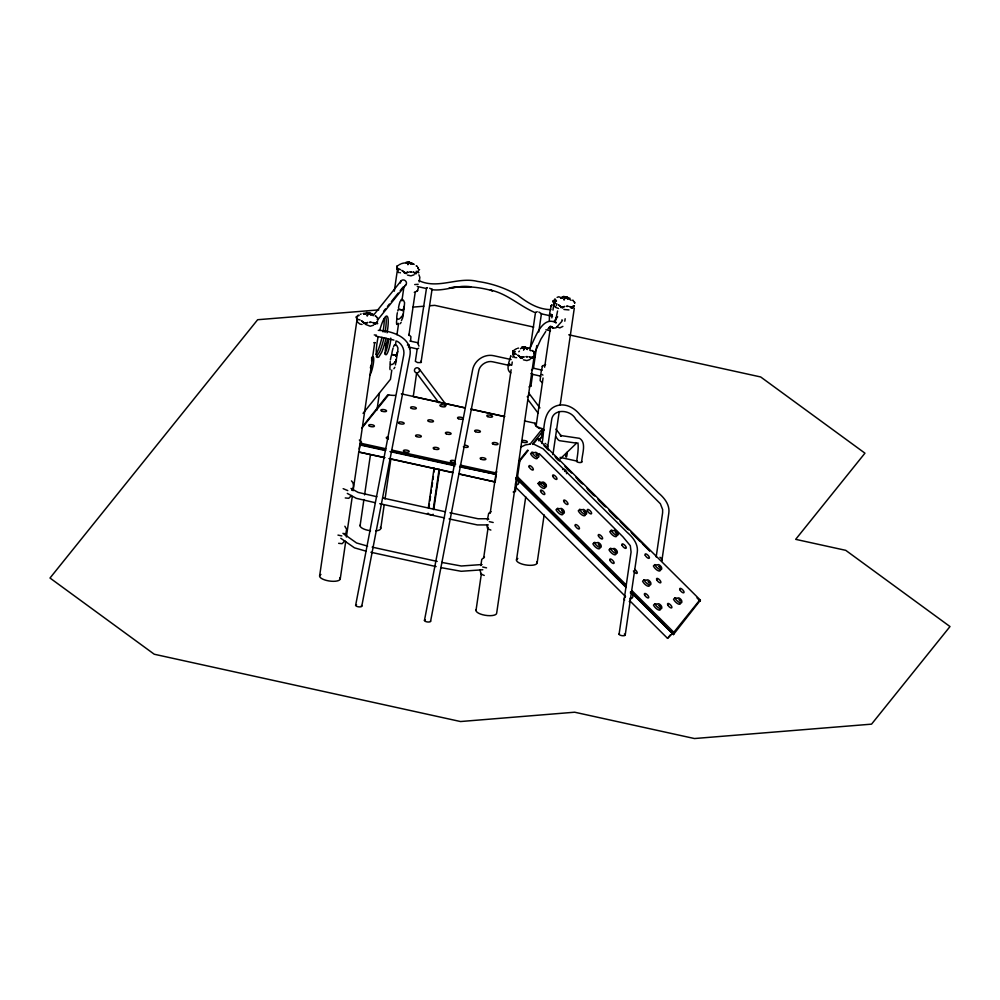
<?xml version="1.0" encoding="UTF-8"?>
<svg xmlns="http://www.w3.org/2000/svg" width="1000" height="1000" viewBox="0 0 1000 1000"><rect width="100%" height="100%" fill="white"/><g stroke="black" fill="none" stroke-linecap="round" stroke-linejoin="round"><path stroke-width="1.5" d="M397.688 351.45L397.95 348.038L396.938 345.788A13.338 2.087 37.5 0 0 396.15 345.125A9.537 2.1 22.7 0 0 395.262 344.738M404.312 306.087L404.575 302.675L403.6 300.475A13.338 2.087 37.5 0 0 402.762 299.762A9.537 2.1 22.7 0 0 401.887 299.375L400.725 300.15M394.95 362.088C396.3 359.65 392.425 366.962 390.213 363.9A6.925 1.3 -77.6 0 1 390.225 361.475M401.575 316.712C402.875 314.312 399.2 321.525 396.838 318.525A6.925 1.3 -77.6 0 1 397.362 312.738M402.938 315.238L402.75 314.275L402.587 317.875M495.95 474.675L495.213 472.788L460.262 465.112M390.425 359.862A6.925 1.3 -77.6 0 1 391.625 354.7L395.938 355.3L395.863 356.062L397.675 351.538L395.425 364.913M397.775 310.988A6.925 1.3 -77.6 0 1 398.25 309.337C402.512 309.738 403.6 312.262 404.288 306.175L403.25 314.525M480.075 570.075L481.012 574.075L484.25 575.438M486.688 524.712L487.625 528.713L490.863 530.075M391.75 354.363L391.9 353.2A6.925 1.3 -77.6 0 1 393.1 348.05M392.65 354.562L393.913 354.888M399.263 309.188L400.525 309.525M528.975 386.912L530.925 386.087L532.612 374.162L530.975 373.512M417.225 348.738L415.35 361.325L417.638 362.6L421 362.562L432.1 288.962M319.6 576.125L356.975 319.938M345.525 535.5L346.625 529.237L344.85 526.25M351.7 490.275C353.925 488.512 354.175 482.812 351.475 480.887M385.412 450.538L359.675 444.888L361.525 442.35A11.912 4.15 8.3 0 0 359.312 440.037M340.275 578.713L345.688 541.675M346.362 537.038L352.212 496.912M353.113 490.737L358.738 452.163M359.188 449.075L374.725 342.587M384.637 457.7L358.9 452.05L360.125 444.325L359.675 444.888M360.087 525.763L363.913 499.525M364.588 494.9L370.438 454.775M376.962 410.025L379.45 393.038M394.3 291.188L397.675 268.038A10.438 3.638 8.3 0 0 398.05 269.037M391.8 370.075L390.462 379.288L363.062 413.363M395.387 345.487L396.062 340.875M396.962 334.738L398.525 323.975M401.887 300.938L403.9 287.113M396.213 361.625L396.4 360.312M402.825 316.25L403.013 314.938M380.763 528.35L384.137 505.2M385.037 499.025L390.887 458.9M408.9 335.438L415.213 292.225M410.6 341.087L410.925 336.65L408.612 334.425M419.237 281.925L419.837 277.3L418.9 274.837M418.963 346.112L417.962 343.6L426.575 287.738M428.325 507.825L434.125 468.062M428.975 507.05L429.412 504M429.862 500.95L430.525 496.375M430.975 493.325L431.413 490.275M431.863 487.225L432.525 482.65M432.975 479.6L433.425 476.55M434.087 471.975L434.525 468.925M433.325 508.925L439.137 469.162M433.75 509.675L439.538 470.025M480.863 565.588L481.763 559.412L484.5 557.05M487.388 519.95L488.675 513.375L491.112 511.688M476.012 610.5L481.413 573.462M483.663 558.025L488.162 527.163M490.188 513.263L511.125 369.738M511.8 365.112L512.25 362.025M512.925 357.4L513.612 352.762M458.812 474L495.15 481.975L496.375 474.263M530.112 349.125L535.5 312.362M533.837 358.438L496.688 613.075A10.438 3.638 8.3 0 1 485.087 615.262A10.438 3.638 8.3 0 1 476.337 609.587M515.413 491.238L520.075 459.288M536.775 345.6L533.45 368.413L531.475 370.075M538.775 331.925L541.438 313.675L538.862 312.05M540.65 375.025L540.15 380.637L542.463 382.863M540.988 372.663L542.413 366.188M549.45 314.675L549.338 321.2M516.487 560.138L525.725 496.863M536.875 426.95L536.112 425.925L543.062 378.025M544.637 367.225L550.487 327.1M551.838 317.838L552.288 314.75M552.962 310.125L553.862 303.95M555.375 321.65L557.575 311M541.5 434.075L541.938 431.05M538.663 440.763L541.525 437.212L542.625 429.65L543.875 429.925L542.413 428.675A11.912 4.15 8.3 0 1 534.95 423.363L536.312 423.725M541.938 443.55C544.987 431.3 541.325 410.788 556.925 405.688C565.862 402.887 574.788 408.075 580.175 415L658.75 493.175C664.575 498.15 670.025 505.012 668.8 513.2L661.925 560.35M564.812 321.188L565.163 318.762M547.4 448.963L551.613 420.05C552.775 408.475 570.513 408.975 575.875 419.387L660.35 503.738L662.638 509.525L662.613 512.8L656.175 556.925M537.163 562.712L544.15 514.875M552.925 454.688L559.237 411.475M560.138 405.3L574.312 308.075M581.788 461.912C581.65 454.888 587.087 442.95 579.525 438.325L560.5 435.5L561.125 435.737L555.837 429.113M619.087 634.2L631.075 552.038L630.312 545.712L622.875 536.763L539.2 453.575M625.225 634.975L637.263 552.438C638.488 544.237 633.038 537.388 627.212 532.4L543.088 448.775L534.6 444.575M418.375 287.825L417.475 290.763M409.45 348.862L409.575 348.162M417.962 343.6L418.537 342.887L409.925 341.037M396.938 318.863L396.8 319.625A6.925 1.3 -77.6 0 0 397.075 324.5M390.312 364.237L390.175 365A6.925 1.3 -77.6 0 0 390.15 369.688M355.637 605.35L403.725 355.112C404.75 349.663 402.05 343.85 397.125 341.25M361.788 606.112L409.875 355.838C413.188 337.95 392.413 330.737 378.275 330.35M424.45 620.475L472.612 369.85C474.387 360.35 484.438 353.537 493.913 355.763L511.15 359.55M430.6 621.225L478.625 371.337C479.375 365.037 486.938 360.262 492.837 361.825L509.688 365.525M385.5 345.588L385.9 343.787M402.575 317.962L401.438 320.625M367.188 315.863L369.125 312.587M564.087 299.875L565.237 297.038L566.287 297.038M523.538 350.175L524.938 347.275L528.325 348.4M404.05 307.6L402.475 310.688L402.238 309.862M397.438 352.962L395.95 356.238L395.7 355.225M556 317.762L556.287 318.562M480.763 565.312L481.587 564.712M407.9 264.725L409.25 262.225L409.888 262.675M523.825 349.45L524.888 347.262L521.613 347.262L524.837 347.275L527.4 349.55M367.15 315.725L368.525 312.913L371.912 314.025M564.038 299.738L565.525 296.762L566.225 297.125M534.562 352.975L540.913 339.137L545.75 331.488M529.925 348.137C534.987 338.938 541.975 314.875 556.3 322.85L555.062 322.062M510.737 356.2C509.438 361.262 505.325 369.7 510.788 372.887M551.213 305.837L549.625 313.5L551.725 314.738M351.55 495.487L348.738 498.312L345.25 497.95M344.938 540.862L342.113 543.688L338.638 543.325M408.162 264.037L408.988 262.575L410.45 263.587M376.037 354.487L377.562 351.5A21.2 4 -77.6 0 0 381.95 337.3M398.088 323.237L397.475 324.237M394.862 367.25L393.888 368.725M414.275 292.362L417.312 291.012M401.138 322.475L400.037 323.762M510.887 355.95L510.575 356.45M551.375 305.587L552.1 304.8M542.575 365.925L545.612 364.575M417.1 291.35L417.625 290.512M551.05 306.087L551.587 305.25M542.25 366.438L542.775 365.6M366.2 323.363L365.75 324.062L361.463 320.812L364.725 323.25M563.088 307.362L562.638 308.062L561.575 307.013M394.513 344.9L394.113 345.513A6.925 1.3 -77.6 0 0 393.6 346.625M408.988 262.575L409.75 262.413M630.525 591.838L673.438 634.55L673.812 632.288L631.9 590.588M373.713 314.95L401.112 280.875M383.55 311.337L385.513 308.9M387.463 306.475L389.425 304.037M391.375 301.6L398.225 293.087M400.188 290.65L403.125 287M378.438 318.962L405.838 284.887M363.638 425.2L387.7 394.888L389.175 394.975A11.912 4.15 8.3 0 0 395.2 395.387M361.662 428.375L388.6 394.862M358.9 452.05L384.762 457.55M428.075 513.138L427.438 513.95L432.438 515.05L433.088 514.237M495.15 481.975L458.938 473.85M530 444.237L542.5 428.688M519.1 460.75L527.675 450.075M532.438 444.15L543.875 429.925M519.425 461.35L528.138 450.525M532.962 444.5L537.8 438.488L700.425 600.175L673.438 634.55M539.15 439.475L541.525 437.212M629.938 600.925L667.537 638.337L670.438 634.738M673.812 632.288L699.925 599.8M562 321.25L556.038 327.8L553.787 328.125L550.337 326.138M554.125 321.175L557.675 316.812M495.213 472.788L495.325 472.663A11.912 4.15 8.3 0 1 496.875 471.912M496.325 474.35L459.588 466.838M398.713 269.375L397.525 269.275L397.675 270.175L398.65 269.163L397.337 269.45L398.462 268.9L397.8 268.95M357.312 319.312L357.975 319.275L356.987 319.637L357.188 320.538L357.775 320.025M553.75 303.812L554.862 303.275L554.212 303.325M515.288 351.525A11.037 6.875 -64.5 0 0 513.713 353.488L513.263 354.175L514.388 353.638L513.725 353.688M524.888 347.262L525.812 347.45L522.013 347.788M537.487 457.837A4.888 1.925 46 0 1 535.013 458.25A4.888 1.925 46 0 1 531.075 454.562L530.575 453.663L531.975 452.312L535.025 452.713A2.537 1 46 0 1 537.562 453.475L538.013 453.975A2.537 1 46 0 1 538.787 455.412L538.825 455.763A4.888 1.925 46 0 1 536.862 457.1A4.888 1.925 46 0 1 532.475 453.2L531.975 452.312M544.9 486.55L544.925 486.887A4.888 1.925 46 0 1 542.962 488.225A4.888 1.925 46 0 1 538.575 484.338L538.075 483.438L539.475 482.088L542.525 482.488A2.537 1 46 0 1 545.075 483.25L545.513 483.75A2.537 1 46 0 1 546.3 485.188L546.325 485.538A4.888 1.925 46 0 1 544.362 486.875A4.888 1.925 46 0 1 539.975 482.975L539.475 482.088M544.913 486.85L546.312 485.487M562.875 513.212A4.888 1.925 46 0 1 560.913 514.538A4.888 1.925 46 0 1 556.525 510.65L556.025 509.75L557.425 508.4L560.462 508.8A2.537 1 46 0 1 563.013 509.575L563.462 510.062A2.537 1 46 0 1 564.237 511.512L564.275 511.85A4.888 1.925 46 0 1 562.312 513.188A4.888 1.925 46 0 1 557.925 509.3L557.562 508.475M585.138 514.237A4.888 1.925 46 0 1 583.175 515.562A4.888 1.925 46 0 1 578.787 511.675L578.288 510.788L579.688 509.425L582.725 509.837A2.537 1 46 0 1 585.275 510.6L585.712 511.087A2.537 1 46 0 1 586.5 512.537L586.538 512.875A4.888 1.925 46 0 1 584.575 514.212A4.888 1.925 46 0 1 580.188 510.325L579.688 509.425M599.75 547.263A4.888 1.925 46 0 1 597.788 548.6A4.888 1.925 46 0 1 593.4 544.712L592.9 543.812L594.3 542.463L597.35 542.863A2.537 1 46 0 1 599.888 543.625L600.337 544.125A2.537 1 46 0 1 601.112 545.562L601.15 545.913A4.888 1.925 46 0 1 599.188 547.25A4.888 1.925 46 0 1 594.8 543.35L594.438 542.537M616.462 534.312A2.537 1 46 0 1 616.613 534.763L616.65 535.112A4.888 1.925 46 0 1 614.688 536.438A4.888 1.925 46 0 1 610.3 532.55L609.8 531.65L611.2 530.3L614.25 530.7M616.638 535.062L618.013 533.413A2.537 1 46 0 0 617.238 531.962L616.788 531.462A2.537 1 46 0 0 614.237 530.688M615.862 553.237A4.888 1.925 46 0 1 613.9 554.575A4.888 1.925 46 0 1 609.513 550.675L609.012 549.788L610.413 548.425L613.462 548.837M660.25 569.45A4.888 1.925 46 0 1 658.275 570.775A4.888 1.925 46 0 1 653.9 566.888L653.4 565.988L654.8 564.637L657.837 565.037A2.537 1 46 0 1 660.387 565.812L660.825 566.3A2.537 1 46 0 1 661.612 567.75L661.65 568.088A4.888 1.925 46 0 1 659.688 569.425A4.888 1.925 46 0 1 655.3 565.538L654.8 564.637M649.513 585.388A4.888 1.925 46 0 1 647.038 585.8A4.888 1.925 46 0 1 643.1 582.112L642.6 581.213L644 579.862L647.05 580.262A2.537 1 46 0 1 649.587 581.025L650.037 581.525A2.537 1 46 0 1 650.812 582.962L650.85 583.312A4.888 1.925 46 0 1 648.888 584.65A4.888 1.925 46 0 1 644.5 580.75L644 579.862M660.413 609.275A4.888 1.925 46 0 1 657.938 609.688A4.888 1.925 46 0 1 654 606L653.5 605.1L654.9 603.75L657.95 604.163A2.537 1 46 0 1 660.487 604.925L660.938 605.413A2.537 1 46 0 1 661.712 606.862L661.75 607.2A4.888 1.925 46 0 1 659.788 608.538A4.888 1.925 46 0 1 655.4 604.65L654.9 603.75M680.45 603.413A4.888 1.925 46 0 1 677.975 603.825A4.888 1.925 46 0 1 674.038 600.138L673.538 599.25L674.938 597.888L677.987 598.3A2.537 1 46 0 1 680.537 599.062L680.975 599.55A2.537 1 46 0 1 681.75 601L681.787 601.35A4.888 1.925 46 0 1 679.825 602.675A4.888 1.925 46 0 1 675.438 598.787L674.938 597.888M700.2 601.263L697 597.863M667.537 638.337L672.837 633.225L670.638 631.025M575.638 442.575L576.575 443.15L560.562 458.575A103.4 19.488 -77.6 0 1 558.825 460.025M547.975 328.837L549.963 327.05L548.688 327.925L552.125 326.662L549.513 326.812L553.225 327.875L551.3 326.712M560.913 298.312L565.337 296.938L567.362 298.488M562.875 326.4L559.837 327.875L556.763 326.788M357.6 315.925L357.225 316.262A2.025 1.863 38.9 0 0 356.85 316.588M554.5 299.938L554.113 300.262A2.025 1.863 38.9 0 0 553.737 300.587M554.663 304.037L554.075 304.538L553.875 303.637M514.175 354.4L513.6 354.9L513.362 353.963M572.087 307.575L574.375 305.712L571.263 307.312M531.725 357.887L533.888 356.075L530.875 358.562L530.462 357.837L532.325 357.512L532.362 358.312L529.15 356.875L531.763 357.95L530.775 357.675M414.95 273.837L416.438 273.587L416.388 272.775A11.037 3.25 -88.3 0 0 416.238 271.175M560.925 298.387L563.25 297.15L567.425 297.288M520.45 348.738L521.175 348.2M418.188 284.312L414.725 284.575M521.05 447L525.388 444.925L529.925 444.15M562.638 469.487L562.8 469.4A2.537 1 46 0 1 565.337 470.163L565.788 470.65A2.537 1 46 0 1 566.562 472.1L566.6 472.438A4.888 1.925 46 0 1 566.487 473.675M537.2 311.688L535.538 312.55M369.012 312.538L368.488 312.925L370.988 315.188M405.588 262.638L408.963 262.562L406.087 263.05M427.475 287.738L426.012 288.45L417.25 286.462M418.65 348.225L417.188 348.938L408.425 346.962M414.05 274.825L410.938 275.85L407.525 275.113M373.562 325.188L370.238 326.225L365.712 324.475M529.975 359.562L526.862 360.575L523.45 359.837M557.1 297.387L559.125 296.688M405.887 272.8L405.262 272.913L408.263 272.125L404.412 273.225L404.363 272.425L406.675 273L406.225 273.7L401.95 270.45L405.213 272.887M364.862 323.325L367.775 322.488L363.925 323.587M521.812 357.525L521.188 357.638L524.188 356.85L520.337 357.95L520.288 357.15L522.6 357.725L522.163 358.425L517.875 355.188L521.138 357.625M405.688 262.538L408.913 262.55L406.838 262.787M409.1 344.85L407.388 345.112M487.762 519.487L488.787 519.25M376.312 356.775L379.588 351.95A21.2 4 -77.6 0 0 383.988 337.75M432 289.562L429.663 288.212M516.263 485.138L518.237 484.15A3.1 2.85 38.8 0 0 516.188 479.3M375.238 342.65L373.787 342.725M568.975 309.925L563.925 309.475M562.3 307.175L560.812 307.587L560.775 306.788L561.95 306.825M522.775 347.512L524.862 347.287M378.8 309.887L257.638 319.725L50 578.038L154.262 654.237L460.513 721.538L574.65 712.212L694.45 738.538L871.55 724.15L950 626.55L845.738 550.337L795.675 539.35L864.95 453.175L760.675 376.962L568.763 334.8M412.975 307.113L423.85 306.225M430.062 305.725L434.725 305.35L533.725 327.1M488.1 518.75L478.1 518.775L449.975 512.775M488.338 524.938L477.337 524.925L449.05 518.913M481.912 564.538L461.312 566L441.737 562.413M482.812 569.763L461.213 571.287L440.662 567.575M362.088 324.438L359.913 324.062L357.562 322.088M409.025 262.575C420.55 267.55 403.837 259.012 410.962 264.125M376.388 335.112L374.25 334.938M493.188 522.5L489.325 521.638M341.838 535.938L337.975 535.087M486.562 567.863L482.7 567.013M410 271.95L411.688 271.95L410 271.962M568.1 306.325L566.4 306.312L568.1 306.337M563.225 296.512L565.388 296.913L563.812 296.475M366.337 312.512L368.5 312.938L366.925 312.475M561.725 320.037L562.45 320.1M347.775 490.588L343.162 488.663M397.463 269.275L398.95 269.662M570.775 307.425L572.85 307.95L572.8 307.15A11.037 3.25 -88.3 0 0 572.737 306.325M373.888 323.425L375.962 323.95L375.913 323.137M530.3 357.788L531.688 357.95M576.575 443.15L559.975 440.763A78.875 14.863 -77.6 0 1 557.675 439.212L555.812 436.737M432.475 289.762C445.225 291.188 457.75 284.7 470.75 286.788L460.925 286.688L449.162 287.962C463.612 285.625 478.5 286.762 492.55 290.812L490.375 290.062C506.962 293.525 519.35 305.725 534.312 312.262M558.55 308.463L555.625 307.387M572.163 307.575L569.637 306.525L572.238 307.587L571.35 308.2L570.95 307.475M550.825 309.625C537.737 309.438 527.6 302.725 517.712 295.2C505.412 288.087 491.763 283.4 477.7 281.45C457.825 276.4 438.275 289.675 418.938 280.65M545.913 329.775L550.487 330.775M533.413 368.225L542.15 370.138M375.763 336.1L393.925 340.087M401.325 393.85L465.15 407.875M470.975 409.15L504.65 416.55M524.412 420.9L535.05 423.225M464.975 407.925L413.275 396.562L416.6 373.088L438.9 402.788M471.05 409.263L504.513 416.613M560.05 457.375L576.7 461.037L577.337 456.65A24.462 4.612 -77.6 0 0 577.9 442.825M361.488 443.4L385.8 448.75M391.887 450.087L455.7 464.1M360 444.487L385.737 450.138M391.8 451.463L453.862 465.1M459.913 466.438L494.738 474.087M389.963 451.538L455.05 465.838M389.3 458.55L452.875 472.512M389.175 458.7L452.762 472.663M376.887 496.712L358.15 492.413L351 488.438M382.975 498.05L445.412 511.775M375.25 502.7L356.275 498.325L347.3 493.4M379.762 503.688L444.525 517.925M367.625 546.125L356.575 542.987L342.925 533.312M372.163 547.125L437.2 561.413M366.35 551.25L354.475 547.837L340.8 538.288M370.9 552.25L436.112 566.575M540.775 313.7L552.525 316.3M531.95 374.2L540.763 376.15M511.25 365.1L509.137 363.862M542.925 375.075L540.825 373.837M539.75 483.975L538.075 483.438M374.375 323.3L375.35 323.587L372.738 322.5L375.275 323.562L374.462 324.2L374.062 323.475M545.075 443.462L545.775 443.7M554.763 299.262L555.675 299.6L554.775 299.262M419.462 269.6L418.5 269.8L419.475 269.613M568.088 297.587L565.425 296.913L567.888 299.188M555.825 303.525L557 304.062M399.412 269.15L400.588 269.7M515.337 353.888L516.525 354.425M358.938 319.513L360.112 320.05M538.3 427.962L539.625 428.575M564.5 470.925L565.163 471.575M344.087 533.438L345.9 535.037M515.138 357.75L513.787 356.1M526.888 348.85L524.95 347.3L527.612 347.95A13.8 8.6 -64.5 0 1 528.975 348.375M370.475 314.488L368.55 312.925L371.2 313.575A13.8 8.6 -64.5 0 0 369.137 313.475M544.038 445.662L548.45 450.05M555.05 456.613L559.45 461M564.95 466.475L571.55 473.038M575.95 477.425L582.562 483.988M586.962 488.375L594.663 496.037M597.962 499.325L605.662 506.987M608.975 510.262L617.775 519.025M619.975 521.213L628.775 529.975M630.975 532.163L649.688 550.788M556.038 457.812L558.237 460M567.05 468.762L569.25 470.95M578.05 479.712L581.35 483M587.95 489.562L593.45 495.037M598.962 500.513L604.462 505.988M609.963 511.463L616.562 518.038M620.962 522.413L627.562 528.987M631.975 533.362L639.675 541.038M642.975 544.312L649.575 550.887M517.2 476.463L626.388 585.1M517.337 478.488L578 538.85M580.2 541.038L589.025 549.825M591.225 552.013L600.05 560.8M602.263 562.987L609.975 570.675M613.288 573.962L621 581.65M636.45 597.013L641.963 602.5M647.475 607.987L652.987 613.475M658.5 618.962L664.013 624.45M516.188 477.863L626.225 587.362M630.625 591.737L673.55 634.438M516.075 477.962L626.125 587.463M516.038 487.587L625.513 596.525M361.375 605.5L361.675 605.8A3.25 1.125 8.3 0 1 360.887 606.788L359.513 606.9A3.038 1.062 8.3 0 1 356.538 606.25L355.737 605.65A3.25 1.125 8.3 0 1 356.538 604.675M530.225 385.375L530.925 386.087M420.788 361.262L421.475 361.975M554.45 306.1L555.288 307.075M398.888 272.712L397.863 271.375M539.925 407.925L528.7 392.975A2.612 2.525 -36.9 0 1 527.2 396.788M527.938 399.613L538.162 413.225M419.212 368.913A2.612 2.525 -36.9 0 1 417.038 372.85A2.612 2.525 -36.9 0 1 414.75 369.113A2.612 2.525 -36.9 0 1 419.212 368.913L446.35 405.05M611.2 530.3L611.7 531.2A4.888 1.925 46 0 0 616.087 535.087A4.888 1.925 46 0 0 618.05 533.75L618.038 533.7M610.413 548.425L610.913 549.325A4.888 1.925 46 0 0 615.3 553.212A4.888 1.925 46 0 0 617.275 551.888L617.238 551.538A2.537 1 46 0 0 616.45 550.087L616.013 549.6A2.537 1 46 0 0 613.462 548.825M536.05 424.938L536.112 425.925M532.25 356.688A11.037 3.25 -88.3 0 1 532.325 357.512M523.888 347.125A13.8 4.075 -88.3 0 1 524.5 347.612M516.663 357.688A2.025 1.262 -64.5 0 1 516.35 357.587M534.525 355.238A2.025 1.863 38.9 0 1 534.788 355.688M534.9 356.688A2.025 1.863 38.9 0 1 534.513 357.575M516.6 348.725A13.8 12.675 38.9 0 0 514.012 350.3L513.625 350.625A2.025 1.863 38.9 0 0 512.987 351.362M517.55 348.35A13.8 12.675 38.9 0 1 518.538 348.062M525.825 348.25A13.8 12.675 38.9 0 1 526.85 348.587M529.75 350.087A13.8 12.675 38.9 0 1 530.638 350.725M533.65 353.85A13.8 12.675 38.9 0 1 534.25 354.75M518.763 351.775A13.8 8.6 -64.5 0 1 519.475 351.062M523.263 348.488A13.8 8.6 -64.5 0 1 524.038 348.188M514.612 353.725A9.537 3.325 8.3 0 1 514.45 352.825M360.2 314.363A13.8 12.675 38.9 0 1 361.15 313.988M363.15 313.475A13.8 12.675 38.9 0 1 365.225 313.288M366.275 313.312A13.8 12.675 38.9 0 1 367.337 313.412M370.438 314.225A13.8 12.675 38.9 0 1 371.438 314.65M372.413 315.15A13.8 12.675 38.9 0 1 373.338 315.712M377.238 319.475A13.8 12.675 38.9 0 1 377.837 320.387M368.1 313.238A13.8 4.075 -88.3 0 1 368.387 313.612M372.575 314A13.8 8.6 -64.5 0 1 373.162 314.35M356.438 317.962A2.025 1.863 38.9 0 1 356.45 317.462M377.738 323.525A2.025 1.863 38.9 0 1 377.287 323.738M513.987 353.762A10.438 3.638 8.3 0 1 513.938 351.85M339.9 577.712A10.438 3.638 8.3 0 1 328.675 580.9A10.438 3.638 8.3 0 1 320.938 574.462M425.35 619.8A3.25 1.125 8.3 0 0 424.562 620.775L425.363 621.375A3.038 1.062 8.3 0 0 428.338 622.025L429.712 621.912A3.25 1.125 8.3 0 0 430.5 620.925M624.6 600.212A3.1 2.85 38.8 0 1 624.5 597.95M624.862 597.3A3.1 2.85 38.8 0 1 625.4 596.788M630.037 598.188A3.1 2.85 38.8 0 1 629.237 601.613M624.312 634.087A3.1 1.075 8.3 0 1 624.525 635.588A3.1 1.075 8.3 0 1 620.413 635.262A3.1 1.075 8.3 0 1 619.487 633.713M630.3 592.925A3.1 2.85 38.8 0 1 630.538 598.763M515 490.637A3.1 1.075 8.3 0 1 513.162 492.013M515.475 483.938A3.1 2.85 38.8 0 1 515.525 487.525M659.887 557.3A3.1 2.85 38.8 0 1 660.588 557.712M661.162 558.275A3.1 2.85 38.8 0 1 661.675 561.213M547.013 444.712A3.1 2.85 38.8 0 1 547.438 447.65M634.675 569.412A2.925 1.15 46 0 1 637.15 573.288A2.925 1.15 46 0 1 633.413 570.975M541.462 483.438A2.537 1 46 0 1 542.212 483.562M581.438 461.413A2.612 0.912 8.3 0 1 580.7 462.525A2.612 0.912 8.3 0 1 577.238 461.938A2.612 0.912 8.3 0 1 577.362 460.712M554.938 302.475A9.537 3.325 8.3 0 1 556.512 301.025M560.037 297.475A13.8 12.675 38.9 0 1 562.112 297.288M563.175 297.312A13.8 12.675 38.9 0 1 564.225 297.425M567.337 298.225A13.8 12.675 38.9 0 1 568.325 298.65M569.3 299.15A13.8 12.675 38.9 0 1 571.112 300.363M556.362 305.763A2.025 1.262 -64.5 0 1 556.487 305.262M554.688 302.425A11.037 6.875 -64.5 0 1 556.337 300.587M564.987 297.25A13.8 4.075 -88.3 0 1 565.275 297.613M569.462 298.012A13.8 8.6 -64.5 0 1 570.05 298.35M566.038 297.475A13.8 8.6 -64.5 0 1 567.487 297.45M553.462 302.462A2.025 1.863 38.9 0 1 553.475 301M413.638 263.988A13.8 8.6 -64.5 0 1 414.188 264.4M408.113 263.463A13.8 8.6 -64.5 0 1 408.875 263.25M411.763 263.188A13.8 8.6 -64.5 0 1 412.425 263.375M400.425 272.85A2.025 1.262 -64.5 0 1 400.175 272.625M397.663 268.95A2.025 1.863 38.9 0 1 397.3 268.562M397.062 266.637A2.025 1.863 38.9 0 1 397.325 266.225M406.675 262.45A13.8 4.075 -88.3 0 1 408.275 262.6M398.088 265.562A13.8 12.675 38.9 0 1 398.9 264.975M399.762 264.45A13.8 12.675 38.9 0 1 400.675 264M401.625 263.625A13.8 12.675 38.9 0 1 404.663 262.975M418.837 272.425A2.025 1.863 38.9 0 1 418.587 272.838M398.512 307.838A6.925 1.3 -77.6 0 1 400.225 301.25M390.737 338.1A9.787 1.85 -77.6 0 1 389.975 344.675L389.412 347.175A9.787 1.85 -77.6 0 1 385.312 353.8A9.787 1.85 -77.6 0 1 387.9 338.9M388.625 339.538A9.787 1.85 -77.6 0 1 387.938 344.237L387.375 346.725A9.787 1.85 -77.6 0 1 384.613 353.875M379.8 330.037A21.2 4 -77.6 0 1 386.9 316.1A21.2 4 -77.6 0 1 387.1 332.8M386.025 338.188A21.2 4 -77.6 0 1 381.625 352.4L378.725 357.113L377.587 357.438A21.2 4 -77.6 0 1 378.175 336.7M371.613 358.413A9.787 1.85 -77.6 0 1 373.55 362.225A9.787 1.85 -77.6 0 1 369.637 375.475M385.688 316.725A21.2 4 -77.6 0 1 385.062 332.35M371.587 357.4A9.787 1.85 -77.6 0 1 371.625 360.688M370.938 365.387A9.787 1.85 -77.6 0 1 370.375 367.875M384.1 318.688A21.2 4 -77.6 0 1 383.025 331.9M400.487 282.987A3.1 2.85 38.8 0 1 402.85 279.962A3.1 2.85 38.8 0 1 406.337 282.262A3.1 2.85 38.8 0 1 404.6 285.7M380.387 527.35A10.438 3.638 8.3 0 1 375.662 530.887M370.513 530.737A10.438 3.638 8.3 0 1 360.412 524.862M536.788 561.712A10.438 3.638 8.3 0 1 525.562 564.913A10.438 3.638 8.3 0 1 517.825 558.462M554.412 301.5A10.438 3.638 8.3 0 1 555.425 300.738M455.312 462.413A2.925 1.025 8.3 0 1 451.213 461.9A2.925 1.025 8.3 0 1 451.175 460.45A2.925 1.025 8.3 0 1 455.275 460.962M464.613 445.225A2.925 1.025 8.3 0 1 468.2 446.938A2.925 1.025 8.3 0 1 463.35 446.8M388.45 439.012A2.925 1.025 8.3 0 1 386.275 437.75A2.925 1.025 8.3 0 1 388.4 437.013M396.188 359.8L396.05 360.588L396.188 359.8M565.8 456.325C566.95 460.675 568.088 445.487 565.8 456.325M536.188 454.162L537.513 455.475L536.188 454.162M543.7 483.938L545.025 485.262L543.775 483.888M561.638 510.25L562.962 511.575L561.638 510.25M583.9 511.287L585.225 512.6L583.9 511.287M598.513 544.312L599.837 545.638L598.513 544.312M615.413 532.15L616.737 533.475L615.413 532.15M614.637 550.288L615.962 551.6L614.637 550.288M648.213 581.712L649.538 583.038L648.3 581.663M659.013 566.487L660.337 567.812L659.013 566.487M659.112 605.6L660.438 606.925L659.112 605.6M679.163 599.75L680.487 601.062L679.237 599.688M364.087 314.25L368.438 312.9L364.087 314.25M417.962 271.337L415.688 273.212L417.962 271.35M377.475 321.7L375.312 323.512L377.488 321.712M534.888 354.363L534.888 354.363M562.938 306.863L561.788 307.262L564.663 306.488L563 306.85M371.2 322.312L369.513 322.312L371.213 322.325M527.612 356.688L525.925 356.675L527.612 356.7M415.838 273.225L413.225 272.15L415.838 273.225M358.787 315.6L357.875 315.262L358.787 315.587M561.125 435.737L560.388 435.312L561.112 435.825M573.425 300.712L572.575 300.225L573.425 300.7M417.025 266.35L416.163 265.85L417.013 266.337M532.95 351.075L531.775 350.4L532.938 351.062M376.538 316.7L375.375 316.038L376.538 316.7M559.75 305.788L558.35 304.837L561.625 307.262L559.75 305.788M574.738 302.938L574.275 301.7L574.738 303M534.25 353.3L533.787 352.062L534.25 353.3M418.325 268.575L417.863 267.325L418.338 268.575M377.85 318.925L377.375 317.688L377.85 318.925M553.825 303.538L553.312 300.587L553.825 303.538M513.35 353.9L512.825 350.95L513.35 353.9M397.413 269.175L396.9 266.225L397.413 269.175M356.938 319.538L356.425 316.588L356.938 319.538M598.462 535.938A2.925 1.15 46 0 0 602.25 538.987A2.925 1.15 46 0 0 600.6 535.35A2.925 1.15 46 0 0 598.462 535.938M540.675 491.488A2.925 1.15 46 0 0 544.462 494.538A2.925 1.15 46 0 0 542.812 490.9A2.925 1.15 46 0 0 540.675 491.488M563.825 501.475A2.925 1.15 46 0 0 567.612 504.513A2.925 1.15 46 0 0 565.962 500.875A2.925 1.15 46 0 0 563.825 501.475M529.175 467A2.925 1.15 46 0 0 532.975 470.05A2.925 1.15 46 0 0 531.325 466.413A2.925 1.15 46 0 0 529.175 467M644.587 594.888A2.925 1.15 46 0 0 648.388 597.938A2.925 1.15 46 0 0 646.737 594.3A2.925 1.15 46 0 0 644.587 594.888M552.812 476.375A2.925 1.15 46 0 0 556.613 479.425A2.925 1.15 46 0 0 554.963 475.788A2.925 1.15 46 0 0 552.812 476.375M645.25 555.3A2.925 1.15 46 0 0 649.038 558.35A2.925 1.15 46 0 0 647.387 554.712A2.925 1.15 46 0 0 645.25 555.3M679.887 589.763A2.925 1.15 46 0 0 683.675 592.812A2.925 1.15 46 0 0 682.025 589.175A2.925 1.15 46 0 0 679.887 589.763M622.1 545.312A2.925 1.15 46 0 0 625.887 548.362A2.925 1.15 46 0 0 624.237 544.725A2.925 1.15 46 0 0 622.1 545.312M575.312 525.95A2.925 1.15 46 0 0 579.1 529A2.925 1.15 46 0 0 577.45 525.363A2.925 1.15 46 0 0 575.312 525.95M587.45 510.85A2.925 1.15 46 0 0 591.25 513.888A2.925 1.15 46 0 0 589.6 510.262A2.925 1.15 46 0 0 587.45 510.85M656.737 579.788A2.925 1.15 46 0 0 660.525 582.825A2.925 1.15 46 0 0 658.875 579.2A2.925 1.15 46 0 0 656.737 579.788M667.738 604.875A2.925 1.15 46 0 0 671.538 607.925A2.925 1.15 46 0 0 669.887 604.288A2.925 1.15 46 0 0 667.738 604.875M609.95 560.425A2.925 1.15 46 0 0 613.75 563.475A2.925 1.15 46 0 0 612.1 559.837A2.925 1.15 46 0 0 609.95 560.425M446.213 433.787A2.925 1.025 8.3 0 0 451.05 433.925A2.925 1.025 8.3 0 0 447.463 432.225A2.925 1.025 8.3 0 0 446.213 433.787M369.513 426.175A2.925 1.025 8.3 0 0 374.35 426.325A2.925 1.025 8.3 0 0 370.763 424.613A2.925 1.025 8.3 0 0 369.513 426.175M404.288 451.6A2.925 1.025 8.3 0 0 409.125 451.737A2.925 1.025 8.3 0 0 405.55 450.025A2.925 1.025 8.3 0 0 404.288 451.6M522.425 442A2.925 1.025 8.3 0 0 527.263 442.137A2.925 1.025 8.3 0 0 523.675 440.438A2.925 1.025 8.3 0 0 522.425 442M475.5 431.688A2.925 1.025 8.3 0 0 480.337 431.838A2.925 1.025 8.3 0 0 476.763 430.125A2.925 1.025 8.3 0 0 475.5 431.688M487.638 416.575A2.925 1.025 8.3 0 0 492.488 416.725A2.925 1.025 8.3 0 0 488.9 415.012A2.925 1.025 8.3 0 0 487.638 416.575M440.725 406.275A2.925 1.025 8.3 0 0 445.562 406.413A2.925 1.025 8.3 0 0 441.975 404.7A2.925 1.025 8.3 0 0 440.725 406.275M458.35 418.675A2.925 1.025 8.3 0 0 463.188 418.825A2.925 1.025 8.3 0 0 459.613 417.113A2.925 1.025 8.3 0 0 458.35 418.675M416.425 436.488A2.925 1.025 8.3 0 0 421.275 436.625A2.925 1.025 8.3 0 0 417.688 434.925A2.925 1.025 8.3 0 0 416.425 436.488M399.288 423.475A2.925 1.025 8.3 0 0 404.125 423.612A2.925 1.025 8.3 0 0 400.538 421.912A2.925 1.025 8.3 0 0 399.288 423.475M480.988 459.2A2.925 1.025 8.3 0 0 485.825 459.35A2.925 1.025 8.3 0 0 482.238 457.638A2.925 1.025 8.3 0 0 480.988 459.2M428.575 421.375A2.925 1.025 8.3 0 0 433.413 421.525A2.925 1.025 8.3 0 0 429.837 419.812A2.925 1.025 8.3 0 0 428.575 421.375M411.425 408.363A2.925 1.025 8.3 0 0 416.275 408.512A2.925 1.025 8.3 0 0 412.688 406.8A2.925 1.025 8.3 0 0 411.425 408.363M434.062 448.9A2.925 1.025 8.3 0 0 438.9 449.038A2.925 1.025 8.3 0 0 435.325 447.325A2.925 1.025 8.3 0 0 434.062 448.9M381.65 411.062A2.925 1.025 8.3 0 0 386.5 411.213A2.925 1.025 8.3 0 0 382.912 409.5A2.925 1.025 8.3 0 0 381.65 411.062M493.125 444.1A2.925 1.025 8.3 0 0 497.975 444.237A2.925 1.025 8.3 0 0 494.387 442.525A2.925 1.025 8.3 0 0 493.125 444.1"/></g></svg>
